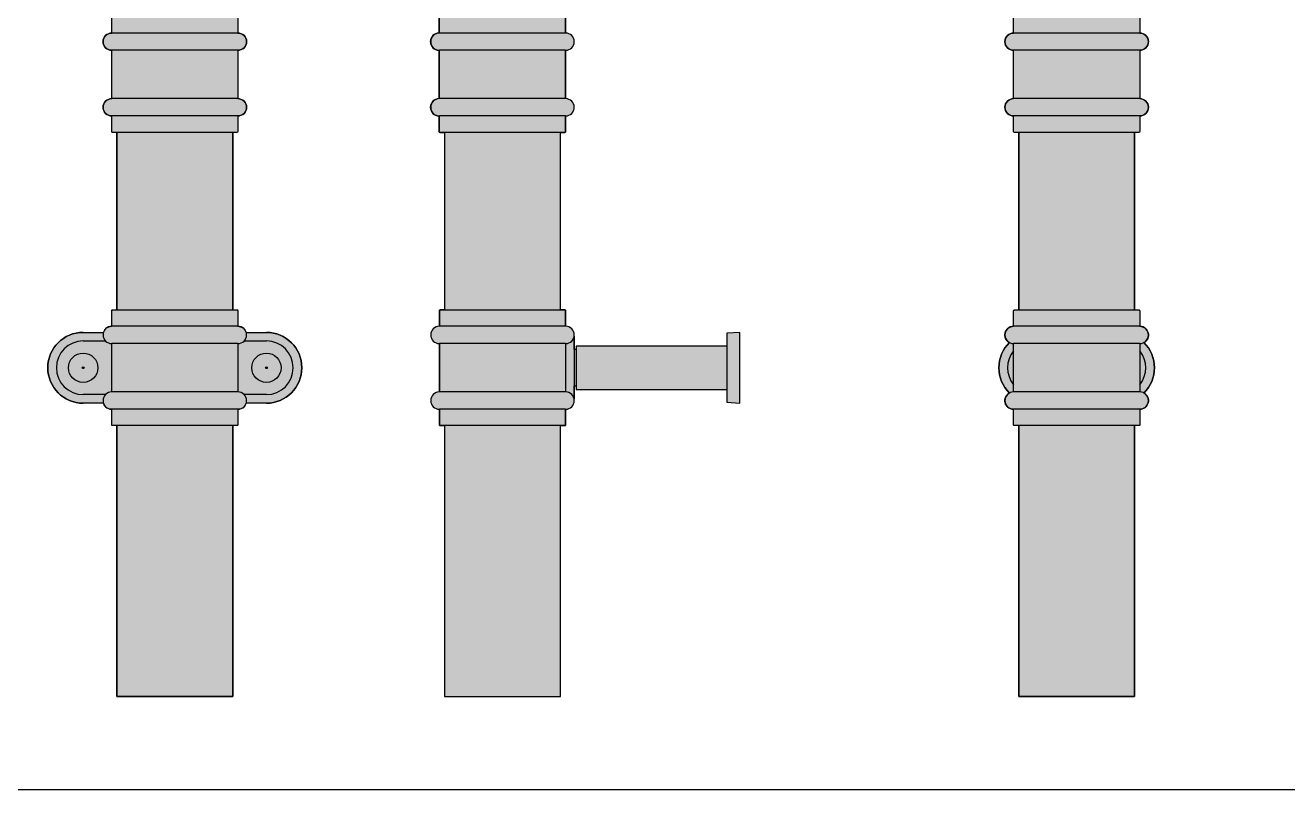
# Model space of a CAD drawing. Header units: millimetres. Extents: x 0 to 23312, y -3206 to 11448.
# Drawn here: x 19345 to 20075, y 9756 to 10199 of the extents above; entities that cross this region are included whole.
import ezdxf

# ---------------------------------------------------------------- set-up
doc = ezdxf.new("R2010")
doc.units = ezdxf.units.MM
doc.header["$LTSCALE"] = 10
doc.layers.add('40 - Detail Outline', color=142, linetype='Continuous')
doc.layers.add('41 - Detail', color=7, linetype='Continuous')

msp = doc.modelspace()

# ---------------------------------------------------------------- hatches: boundary and pattern name
at = {"layer": '40 - Detail Outline', "ltscale": 10}
h = msp.add_hatch(color=69, dxfattribs=at)
h.dxf.hatch_style = 1
edge = h.paths.add_edge_path()
edge.add_line((19465.01678790815, 11036.16553643887), (19465.01678790815, 10996.87900601173))
edge.add_line((19465.01678790815, 10996.87900601173), (19467.51678790815, 10996.87900601173))
edge.add_arc((19467.51678790815, 10996.37900601173), 0.500000000003638, 2.0838797354372218e-10, 89.99999999958311, ccw=False)
edge.add_line((19468.01678790815, 10996.37900601173), (19468.01678790815, 10987.37900601173))
edge.add_arc((19468.01678790815, 10982.37900601173), 5, -90, 90, ccw=False)
edge.add_line((19468.01678790815, 10977.37900601173), (19468.01678790815, 10949.37900601173))
edge.add_arc((19468.01678790815, 10944.37900601173), 5, -90, 90, ccw=False)
edge.add_line((19468.01678790815, 10939.37900601173), (19468.01678790815, 10930.37900601173))
edge.add_arc((19467.51678790815, 10930.37900601173), 0.5, -90, 2.0838797354372218e-10, ccw=False)
edge.add_line((19467.51678790815, 10929.87900601173), (19465.01678790815, 10929.87900601173))
edge.add_line((19465.01678790815, 10929.87900601173), (19465.01678790815, 10553.61125936059))
edge.add_line((19465.01678790815, 10553.61125936059), (19467.51678790815, 10553.61125936059))
edge.add_arc((19467.51678790814, 10553.11125936058), 0.500000000005457, 2.0838797354372218e-10, 89.99999999916622, ccw=False)
edge.add_line((19468.01678790815, 10553.11125936058), (19468.01678790815, 10544.11125936059))
edge.add_arc((19468.01678790815, 10539.11125936059), 4.999999999996362, 17.45760312368992, 90, ccw=False)
edge.add_line((19472.78648391523, 10540.61125936059), (19484.51678790815, 10540.61125936059))
edge.add_arc((19484.51678790815, 10520.11125936059), 20.5, -90, 90, ccw=False)
edge.add_line((19484.51678790815, 10499.61125936059), (19472.78648391523, 10499.61125936059))
edge.add_arc((19468.01678790815, 10501.11125936058), 4.999999999996811, 270, 342.54239687631014, ccw=False)
edge.add_line((19468.01678790815, 10496.11125936059), (19468.01678790815, 10487.11125936059))
edge.add_arc((19467.51678790816, 10487.11125936058), 0.499999999992724, -90.00000000083378, 1.042224084812915e-09, ccw=False)
edge.add_line((19467.51678790815, 10486.61125936059), (19465.01678790815, 10486.61125936059))
edge.add_line((19465.01678790815, 10486.61125936059), (19465.01678790815, 10361.0355077953))
edge.add_line((19465.01678790815, 10361.0355077953), (19468.26678790815, 10361.0355077953))
edge.add_line((19468.26678790815, 10361.0355077953), (19468.26678790815, 10332.41050779531))
edge.add_line((19468.26678790815, 10332.41050779531), (19465.76678790815, 10332.41050779531))
edge.add_line((19465.76678790815, 10332.41050779531), (19465.76678790815, 10284.76461506308))
edge.add_arc((19436.58504612501, 10272.42932167526), 31.6817536834891, 0.04966055883801346, 22.91406563851848, ccw=False)
edge.add_line((19468.26678790822, 10272.45678152325), (19468.26678790822, 10261.45678152325))
edge.add_arc((19436.58504612518, 10261.4842413712), 31.6817536833175, 337.0859343614217, 359.9503394412275, ccw=False)
edge.add_line((19465.76678790815, 10249.14894798342), (19465.76678790815, 10203.61125936059))
edge.add_line((19465.76678790815, 10203.61125936059), (19467.51678790815, 10203.61125936059))
edge.add_arc((19467.51678790814, 10203.11125936058), 0.500000000009095, 6.252776074688882e-10, 89.99999999916622, ccw=False)
edge.add_line((19468.01678790815, 10203.11125936058), (19468.01678790815, 10194.11125936059))
edge.add_arc((19468.01678790815, 10189.11125936059), 5, -90, 90, ccw=False)
edge.add_line((19468.01678790815, 10184.11125936059), (19468.01678790815, 10156.11125936059))
edge.add_arc((19468.01678790815, 10151.11125936059), 5, -90, 90, ccw=False)
edge.add_line((19468.01678790815, 10146.11125936059), (19468.01678790815, 10137.11125936059))
edge.add_arc((19467.51678790815, 10137.11125936059), 0.500000000003638, -89.99999999958311, 0, ccw=False)
edge.add_line((19467.51678790815, 10136.61125936059), (19465.01678790815, 10136.61125936059))
edge.add_line((19465.01678790815, 10136.61125936059), (19465.01678790815, 10033.83508605313))
edge.add_line((19465.01678790815, 10033.83508605313), (19467.51678790815, 10033.83508605313))
edge.add_line((19467.51678790815, 10033.83508605313), (19468.01678790815, 10033.33508605313))
edge.add_line((19468.01678790815, 10033.33508605313), (19468.01678790815, 10024.33508605313))
edge.add_arc((19468.01678790815, 10019.33508605314), 4.999999999990905, 17.457603123642684, 90.00000000004172, ccw=False)
edge.add_line((19472.78648391523, 10020.83508605313), (19484.51678790815, 10020.83508605313))
edge.add_arc((19484.51678790815, 10000.33508605313), 20.5, -90, 90, ccw=False)
edge.add_line((19484.51678790815, 9979.835086053128), (19472.78648391523, 9979.835086053128))
edge.add_arc((19468.30371771852, 9980.944066632886), 4.617903279701814, 266.4376768633273, 346.10472001299763, ccw=False)
edge.add_line((19468.01678790815, 9976.335086053128), (19468.01678790815, 9967.33508605313))
edge.add_arc((19467.51678790816, 9967.33508605312), 0.499999999992724, -90.00000000083378, 1.042224084812915e-09, ccw=False)
edge.add_line((19467.51678790815, 9966.835086053128), (19465.01678790815, 9966.835086053126))
edge.add_line((19465.01678790815, 9966.835086053126), (19465.01678790815, 9810.073526054446))
edge.add_line((19465.01678790815, 9810.073526054446), (19398.01678790815, 9810.073526054446))
edge.add_line((19398.01678790815, 9810.073526054446), (19398.01678790815, 9966.835086053126))
edge.add_line((19398.01678790815, 9966.835086053126), (19395.51678790815, 9966.835086053128))
edge.add_arc((19395.51678790814, 9967.33508605312), 0.499999999992724, 179.9999999989578, 270.0000000008338, ccw=False)
edge.add_line((19395.01678790815, 9967.33508605313), (19395.01678790815, 9976.335086053128))
edge.add_arc((19394.72985809778, 9980.944066632886), 4.617903279700347, 193.8952799870024, 273.5623231366727, ccw=False)
edge.add_line((19390.24709190107, 9979.835086053128), (19378.51678790815, 9979.835086053128))
edge.add_arc((19378.51678790815, 10000.33508605313), 20.5, 90, 270, ccw=False)
edge.add_line((19378.51678790815, 10020.83508605313), (19390.24709190107, 10020.83508605313))
edge.add_arc((19395.01678790815, 10019.33508605314), 4.999999999991704, 89.99999999995828, 162.5423968763573, ccw=False)
edge.add_line((19395.01678790815, 10024.33508605313), (19395.01678790815, 10033.33508605313))
edge.add_line((19395.01678790815, 10033.33508605313), (19395.51678790815, 10033.83508605313))
edge.add_line((19395.51678790815, 10033.83508605313), (19398.01678790815, 10033.83508605313))
edge.add_line((19398.01678790815, 10033.83508605313), (19398.01678790815, 10136.61125936059))
edge.add_line((19398.01678790815, 10136.61125936059), (19395.51678790815, 10136.61125936059))
edge.add_arc((19395.51678790815, 10137.11125936059), 0.500000000001819, 180, 269.9999999995831, ccw=False)
edge.add_line((19395.01678790815, 10137.11125936059), (19395.01678790815, 10146.11125936059))
edge.add_arc((19395.01678790815, 10151.11125936059), 5, 90, 270, ccw=False)
edge.add_line((19395.01678790815, 10156.11125936059), (19395.01678790815, 10184.11125936059))
edge.add_arc((19395.01678790815, 10189.11125936059), 5, 90, 270, ccw=False)
edge.add_line((19395.01678790815, 10194.11125936059), (19395.01678790815, 10203.11125936058))
edge.add_arc((19395.51678790816, 10203.11125936058), 0.500000000007276, 90.00000000083378, 179.9999999993747, ccw=False)
edge.add_line((19395.51678790815, 10203.61125936059), (19397.26678790815, 10203.61125936059))
edge.add_line((19397.26678790815, 10203.61125936059), (19397.26678790815, 10249.14894798377))
edge.add_arc((19426.47326411842, 10261.49095001654), 31.70714851257059, 181.2922587043022, 202.9078294205826, ccw=False)
edge.add_line((19394.77417982736, 10260.77588225315), (19394.76678790822, 10272.45678152325))
edge.add_arc((19426.44852969139, 10272.42932167527), 31.68175368344848, 157.0859343621466, 179.9503394411817, ccw=False)
edge.add_line((19397.26678790815, 10284.76461506274), (19397.26678790815, 10332.41050779531))
edge.add_line((19397.26678790815, 10332.41050779531), (19394.76678790815, 10332.41050779531))
edge.add_line((19394.76678790815, 10332.41050779531), (19394.76678790815, 10361.0355077953))
edge.add_line((19394.76678790815, 10361.0355077953), (19398.01678790815, 10361.0355077953))
edge.add_line((19398.01678790815, 10361.0355077953), (19398.01678790815, 10486.61125936059))
edge.add_line((19398.01678790815, 10486.61125936059), (19395.51678790815, 10486.61125936059))
edge.add_arc((19395.51678790814, 10487.11125936058), 0.499999999992724, 179.9999999989578, 270.0000000008338, ccw=False)
edge.add_line((19395.01678790815, 10487.11125936059), (19395.01678790815, 10496.11125936059))
edge.add_arc((19395.01678790815, 10501.11125936058), 4.999999999996362, 197.4576031236899, 270, ccw=False)
edge.add_line((19390.24709190107, 10499.61125936059), (19378.51678790815, 10499.61125936059))
edge.add_arc((19378.51678790815, 10520.11125936059), 20.5, 90, 270, ccw=False)
edge.add_line((19378.51678790815, 10540.61125936059), (19390.24709190107, 10540.61125936059))
edge.add_arc((19395.01678790815, 10539.11125936059), 4.999999999996811, 90, 162.5423968763101, ccw=False)
edge.add_line((19395.01678790815, 10544.11125936059), (19395.01678790815, 10553.11125936058))
edge.add_arc((19395.51678790816, 10553.11125936058), 0.500000000007276, 90.00000000083378, 179.9999999997916, ccw=False)
edge.add_line((19395.51678790815, 10553.61125936059), (19398.01678790815, 10553.61125936059))
edge.add_line((19398.01678790815, 10553.61125936059), (19398.01678790815, 10929.87900601173))
edge.add_line((19398.01678790815, 10929.87900601173), (19395.51678790815, 10929.87900601173))
edge.add_arc((19395.51678790815, 10930.37900601173), 0.5, 179.9999999997916, 270, ccw=False)
edge.add_line((19395.01678790815, 10930.37900601173), (19395.01678790815, 10939.37900601173))
edge.add_arc((19395.01678790815, 10944.37900601173), 5, 90, 270, ccw=False)
edge.add_line((19395.01678790815, 10949.37900601173), (19395.01678790815, 10977.37900601173))
edge.add_arc((19395.01678790815, 10982.37900601173), 5, 90, 270, ccw=False)
edge.add_line((19395.01678790815, 10987.37900601173), (19395.01678790815, 10996.37900601173))
edge.add_arc((19395.51678790815, 10996.37900601173), 0.500000000003638, 90.00000000041689, 179.9999999997916, ccw=False)
edge.add_line((19395.51678790815, 10996.87900601173), (19398.01678790815, 10996.87900601173))
edge.add_line((19398.01678790815, 10996.87900601173), (19398.01678790815, 11036.16553643887))
edge.add_arc((19431.51678790815, 11004.37321936242), 46.18442838327259, 43.501803461242105, 136.4981965387579, ccw=False)
h = msp.add_hatch(color=69, dxfattribs=at)
h.dxf.hatch_style = 1
edge = h.paths.add_edge_path()
edge.add_line((19587.59516963518, 10136.61125936059), (19587.59516963518, 10033.83508605313))
edge.add_line((19587.59516963518, 10033.83508605313), (19585.09516963518, 10033.83508605313))
edge.add_arc((19585.09516963519, 10033.33508605312), 0.500000000007276, 90.00000000083378, 179.9999999995831)
edge.add_line((19584.59516963518, 10033.33508605313), (19584.59516963518, 10024.33508605313))
edge.add_arc((19584.59516963518, 10019.33508605313), 5, 90, 270)
edge.add_line((19584.59516963518, 10014.33508605313), (19584.59516963518, 9986.33508605313))
edge.add_arc((19584.59516963518, 9981.33508605313), 5, 90, 270)
edge.add_line((19584.59516963518, 9976.33508605313), (19584.59516963518, 9967.335086053132))
edge.add_arc((19585.09516963519, 9967.335086053134), 0.500000000003638, 180.0000000002084, 269.9999999995831)
edge.add_line((19585.09516963518, 9966.83508605313), (19587.59516963518, 9966.83508605313))
edge.add_line((19587.59516963518, 9966.83508605313), (19587.59516963518, 9810.073526054448))
edge.add_line((19587.59516963518, 9810.073526054448), (19654.59516963518, 9810.073526054448))
edge.add_line((19654.59516963518, 9810.073526054448), (19654.59516963518, 9966.83508605313))
edge.add_line((19654.59516963518, 9966.83508605313), (19657.09516963518, 9966.83508605313))
edge.add_arc((19657.09516963518, 9967.335086053134), 0.500000000003638, 270.0000000004169, 359.9999999997916)
edge.add_line((19657.59516963518, 9967.335086053132), (19657.59516963518, 9976.33508605313))
edge.add_arc((19657.59516963518, 9981.33508605313), 5, 270, 360)
edge.add_line((19662.59516963518, 9981.33508605313), (19662.59516963518, 9989.83508605313))
edge.add_line((19662.59516963518, 9989.83508605313), (19663.65463955888, 9989.86819246866))
edge.add_line((19663.65463955888, 9989.86819246866), (19663.71817025881, 9987.83508605313))
edge.add_line((19663.71817025881, 9987.83508605313), (19750.84516963518, 9987.83508605313))
edge.add_line((19750.84516963518, 9987.83508605313), (19750.84516963518, 9980.335116552704))
edge.add_line((19750.84516963518, 9980.335116552704), (19758.34516963518, 9979.835116552704))
edge.add_line((19758.34516963518, 9979.835116552704), (19758.34516963518, 10020.8351165527))
edge.add_line((19758.34516963518, 10020.8351165527), (19750.84516963518, 10020.3351165527))
edge.add_line((19750.84516963518, 10020.3351165527), (19750.84516963518, 10012.83508605313))
edge.add_line((19750.84516963518, 10012.83508605313), (19663.71817025881, 10012.83508605313))
edge.add_line((19663.71817025881, 10012.83508605313), (19663.71817025881, 10010.81754023873))
edge.add_line((19663.71817025881, 10010.81754023873), (19662.59516963518, 10010.81754023873))
edge.add_line((19662.59516963518, 10010.81754023873), (19662.59516963518, 10019.33508605313))
edge.add_arc((19657.59516963518, 10019.33508605313), 5, 0, 90)
edge.add_line((19657.59516963518, 10024.33508605313), (19657.59516963518, 10033.33508605313))
edge.add_arc((19657.09516963518, 10033.33508605312), 0.500000000007276, 4.168816632027196e-10, 89.99999999916623)
edge.add_line((19657.09516963518, 10033.83508605313), (19654.59516963518, 10033.83508605313))
edge.add_line((19654.59516963518, 10033.83508605313), (19654.59516963518, 10136.61125936059))
edge.add_line((19654.59516963518, 10136.61125936059), (19657.09516963518, 10136.61125936059))
edge.add_arc((19657.09516963518, 10137.11125936059), 0.500000000003638, 270.0000000004169, 359.9999999997916)
edge.add_line((19657.59516963518, 10137.11125936059), (19657.59516963518, 10146.11125936059))
edge.add_arc((19657.59516963518, 10151.11125936059), 5, 270, 450)
edge.add_line((19657.59516963518, 10156.11125936059), (19657.59516963518, 10184.11125936059))
edge.add_arc((19657.59516963518, 10189.11125936059), 5, 270, 450)
edge.add_line((19657.59516963518, 10194.11125936059), (19657.59516963518, 10203.11125936059))
edge.add_arc((19657.09516963518, 10203.11125936058), 0.500000000007276, 4.168816632027196e-10, 89.99999999916623)
edge.add_line((19657.09516963518, 10203.61125936059), (19655.09516963518, 10203.61125936059))
edge.add_arc((19683.09516963515, 10203.6112593606), 27.9999999999709, 112.49999999995529, 180.0000000000261, ccw=False)
edge.add_line((19672.38003352896, 10229.4798862709), (19675.48312057054, 10228.19454553304))
edge.add_line((19675.48312057054, 10228.19454553304), (19701.92917218869, 10239.14885878451))
edge.add_line((19701.92917218869, 10239.14885878451), (19701.02029903682, 10241.34307267422))
edge.add_arc((19664.28268952977, 10330.03550779531), 96.00000000000696, 292.5000000000041, 359.9999999999978)
edge.add_line((19760.28268952977, 10330.0355077953), (19762.65768952977, 10332.4105077953))
edge.add_line((19762.65768952977, 10332.4105077953), (19762.65768952977, 10361.0355077953))
edge.add_line((19762.65768952977, 10361.0355077953), (19759.78268952977, 10361.0355077953))
edge.add_line((19759.78268952977, 10361.0355077953), (19759.78268952977, 10486.61125936059))
edge.add_line((19759.78268952977, 10486.61125936059), (19762.28268952977, 10486.61125936059))
edge.add_arc((19762.28268952977, 10487.11125936059), 0.500000000001819, 270.0000000004169, 360)
edge.add_line((19762.78268952977, 10487.11125936059), (19762.78268952977, 10496.11125936059))
edge.add_arc((19762.78268952977, 10501.11125936059), 5, 270, 360)
edge.add_line((19767.78268952977, 10501.11125936059), (19767.78268952977, 10509.61125936059))
edge.add_line((19767.78268952977, 10509.61125936059), (19768.84215945346, 10509.64436577612))
edge.add_line((19768.84215945346, 10509.64436577612), (19768.9056901534, 10507.61125936059))
edge.add_line((19768.9056901534, 10507.61125936059), (19856.03268952977, 10507.61125936059))
edge.add_line((19856.03268952977, 10507.61125936059), (19856.03268952977, 10500.11128986016))
edge.add_line((19856.03268952977, 10500.11128986016), (19863.53268952977, 10499.61128986016))
edge.add_line((19863.53268952977, 10499.61128986016), (19863.53268952977, 10540.61128986016))
edge.add_line((19863.53268952977, 10540.61128986016), (19856.03268952977, 10540.11128986016))
edge.add_line((19856.03268952977, 10540.11128986016), (19856.03268952977, 10532.61125936059))
edge.add_line((19856.03268952977, 10532.61125936059), (19768.9056901534, 10532.61125936059))
edge.add_line((19768.9056901534, 10532.61125936059), (19768.9056901534, 10530.59371354619))
edge.add_line((19768.9056901534, 10530.59371354619), (19767.78268952977, 10530.59371354619))
edge.add_line((19767.78268952977, 10530.59371354619), (19767.78268952977, 10539.11125936059))
edge.add_arc((19762.78268952977, 10539.11125936059), 5, 0, 90)
edge.add_line((19762.78268952977, 10544.11125936059), (19762.78268952977, 10553.11125936058))
edge.add_arc((19762.28268952976, 10553.11125936058), 0.500000000007276, 6.253224948040795e-10, 89.99999999916623)
edge.add_line((19762.28268952977, 10553.61125936059), (19759.78268952977, 10553.61125936059))
edge.add_line((19759.78268952977, 10553.61125936059), (19759.78268952977, 10929.87900601173))
edge.add_line((19759.78268952977, 10929.87900601173), (19762.28268952977, 10929.87900601173))
edge.add_arc((19762.28268952977, 10930.37900601173), 0.5, 270, 360.0000000002084)
edge.add_line((19762.78268952977, 10930.37900601173), (19762.78268952977, 10939.37900601173))
edge.add_arc((19762.78268952977, 10944.37900601173), 5, 270, 450)
edge.add_line((19762.78268952977, 10949.37900601173), (19762.78268952977, 10977.37900601173))
edge.add_arc((19762.78268952977, 10982.37900601173), 5, 270, 450)
edge.add_line((19762.78268952977, 10987.37900601173), (19762.78268952977, 10996.37900601173))
edge.add_arc((19762.28268952977, 10996.37900601173), 0.500000000003638, 2.084408316028764e-10, 89.99999999958312)
edge.add_line((19762.28268952977, 10996.87900601173), (19759.78268952977, 10996.87900601173))
edge.add_line((19759.78268952977, 10996.87900601173), (19759.78268952977, 11036.16553643887))
edge.add_arc((19726.28268952977, 11004.37321936242), 46.18442838327259, 43.50180346124207, 136.4981965387579)
edge.add_line((19692.78268952977, 11036.16553643887), (19692.78268952977, 10996.87900601173))
edge.add_line((19692.78268952977, 10996.87900601173), (19690.28268952977, 10996.87900601173))
edge.add_arc((19690.28268952977, 10996.37900601173), 0.500000000003638, 90.00000000041689, 179.9999999997916)
edge.add_line((19689.78268952977, 10996.37900601173), (19689.78268952977, 10987.37900601173))
edge.add_arc((19689.78268952977, 10982.37900601173), 5, 90, 270)
edge.add_line((19689.78268952977, 10977.37900601173), (19689.78268952977, 10949.37900601173))
edge.add_arc((19689.78268952977, 10944.37900601173), 5, 90, 270)
edge.add_line((19689.78268952977, 10939.37900601173), (19689.78268952977, 10930.37900601173))
edge.add_arc((19690.28268952977, 10930.37900601173), 0.5, 179.9999999997916, 270)
edge.add_line((19690.28268952977, 10929.87900601173), (19692.78268952977, 10929.87900601173))
edge.add_line((19692.78268952977, 10929.87900601173), (19692.78268952977, 10553.61125936059))
edge.add_line((19692.78268952977, 10553.61125936059), (19690.28268952977, 10553.61125936059))
edge.add_arc((19690.28268952978, 10553.11125936058), 0.500000000009095, 90.00000000083378, 179.9999999993747)
edge.add_line((19689.78268952977, 10553.11125936058), (19689.78268952977, 10544.11125936059))
edge.add_arc((19689.78268952977, 10539.11125936059), 5, 90, 270)
edge.add_line((19689.78268952977, 10534.11125936059), (19689.78268952977, 10506.11125936059))
edge.add_arc((19689.78268952977, 10501.11125936059), 5, 90, 270)
edge.add_line((19689.78268952977, 10496.11125936059), (19689.78268952977, 10487.11125936059))
edge.add_arc((19690.28268952977, 10487.11125936059), 0.500000000003638, 180, 269.9999999995831)
edge.add_line((19690.28268952977, 10486.61125936059), (19692.78268952977, 10486.61125936059))
edge.add_line((19692.78268952977, 10486.61125936059), (19692.78268952977, 10361.0355077953))
edge.add_line((19692.78268952977, 10361.0355077953), (19689.90768952977, 10361.0355077953))
edge.add_line((19689.90768952977, 10361.0355077953), (19689.90768952977, 10332.4105077953))
edge.add_line((19689.90768952977, 10332.4105077953), (19692.28268952977, 10330.0355077953))
edge.add_arc((19664.28268952977, 10330.0355077953), 28, -67.49999999999409, 3.694822225952521e-12, ccw=False)
edge.add_line((19674.997825636, 10304.16688088499), (19674.08895248413, 10306.3610947747))
edge.add_line((19674.08895248413, 10306.3610947747), (19647.64290086599, 10295.40678152325))
edge.add_line((19647.64290086599, 10295.40678152325), (19646.35756012814, 10292.30369448167))
edge.add_arc((19683.09516963518, 10203.61125936059), 96, 112.4999999999941, 179.9999999999924)
edge.add_line((19587.09516963518, 10203.6112593606), (19584.84516963518, 10203.61125936059))
edge.add_arc((19584.84516963519, 10203.11125936058), 0.500000000007276, 90.00000000083378, 179.9999999995831)
edge.add_line((19584.34516963518, 10203.11125936059), (19584.34516963518, 10194.11125936059))
edge.add_arc((19584.34516963518, 10189.11125936059), 5, 90, 270)
edge.add_line((19584.34516963518, 10184.11125936059), (19584.34516963518, 10156.11125936059))
edge.add_arc((19584.34516963518, 10151.11125936059), 5, 90, 270)
edge.add_line((19584.34516963518, 10146.11125936059), (19584.34516963518, 10137.11125936059))
edge.add_arc((19584.84516963519, 10137.11125936059), 0.500000000003638, 180.0000000002084, 269.9999999995831)
edge.add_line((19584.84516963518, 10136.61125936059), (19587.34516963518, 10136.61125936059))
edge.add_line((19587.34516963518, 10136.61125936059), (19587.59516963518, 10136.61125936059))
h = msp.add_hatch(color=69, dxfattribs=at)
h.dxf.hatch_style = 1
edge = h.paths.add_edge_path()
edge.add_line((19986.74202741469, 11036.16553643887), (19986.74202741469, 10996.87900601173))
edge.add_line((19986.74202741469, 10996.87900601173), (19989.24202741469, 10996.87900601173))
edge.add_arc((19989.24202741469, 10996.37900601173), 0.500000000003638, 2.0838797354372218e-10, 89.99999999958311, ccw=False)
edge.add_line((19989.74202741469, 10996.37900601173), (19989.74202741469, 10987.37900601173))
edge.add_arc((19989.74202741469, 10982.37900601173), 5, -90, 90, ccw=False)
edge.add_line((19989.74202741469, 10977.37900601173), (19989.74202741469, 10949.37900601173))
edge.add_arc((19989.74202741469, 10944.37900601173), 5, -90, 90, ccw=False)
edge.add_line((19989.74202741469, 10939.37900601173), (19989.74202741469, 10930.37900601173))
edge.add_arc((19989.24202741469, 10930.37900601173), 0.5, -90, 2.0838797354372218e-10, ccw=False)
edge.add_line((19989.24202741469, 10929.87900601173), (19986.74202741469, 10929.87900601173))
edge.add_line((19986.74202741469, 10929.87900601173), (19986.74202741469, 10553.61125936059))
edge.add_line((19986.74202741469, 10553.61125936059), (19989.24202741469, 10553.61125936059))
edge.add_arc((19989.24202741469, 10553.11125936058), 0.500000000005457, 2.0838797354372218e-10, 89.99999999916622, ccw=False)
edge.add_line((19989.74202741469, 10553.11125936058), (19989.74202741469, 10544.11125936059))
edge.add_arc((19989.74202741469, 10539.11125936059), 5, -61.50987506788073, 89.99999999995828, ccw=False)
edge.add_arc((19977.74202741469, 10520.11125936059), 20.4999999999993, -45.43571378076831, 45.4357137807682, ccw=False)
edge.add_arc((19989.74202741469, 10501.11125936059), 5.000000000001068, -89.99999999995828, 61.50987506788073, ccw=False)
edge.add_line((19989.74202741469, 10496.11125936059), (19989.74202741469, 10487.11125936059))
edge.add_arc((19989.2420274147, 10487.11125936058), 0.499999999992724, -90.00000000083378, 1.042224084812915e-09, ccw=False)
edge.add_line((19989.24202741469, 10486.61125936059), (19986.74202741469, 10486.61125936059))
edge.add_line((19986.74202741469, 10486.61125936059), (19986.74202741469, 10361.0355077953))
edge.add_line((19986.74202741469, 10361.0355077953), (19989.99202741469, 10361.0355077953))
edge.add_line((19989.99202741469, 10361.0355077953), (19989.99202741469, 10332.41050779531))
edge.add_line((19989.99202741469, 10332.41050779531), (19987.49202741469, 10332.41050779531))
edge.add_line((19987.49202741469, 10332.41050779531), (19987.49202741469, 10284.76461506308))
edge.add_arc((19958.31028563156, 10272.42932167526), 31.6817536834891, 0.04966055883801346, 22.91406563851848, ccw=False)
edge.add_line((19989.99202741477, 10272.45678152325), (19989.99202741477, 10261.45678152325))
edge.add_arc((19958.31028563173, 10261.4842413712), 31.6817536833175, 337.0859343614217, 359.9503394412275, ccw=False)
edge.add_line((19987.49202741469, 10249.14894798342), (19987.49202741469, 10203.61125936059))
edge.add_line((19987.49202741469, 10203.61125936059), (19989.24202741469, 10203.61125936059))
edge.add_arc((19989.24202741469, 10203.11125936058), 0.500000000009095, 6.252776074688882e-10, 89.99999999916622, ccw=False)
edge.add_line((19989.74202741469, 10203.11125936058), (19989.74202741469, 10194.11125936059))
edge.add_arc((19989.74202741469, 10189.11125936059), 5, -90, 90, ccw=False)
edge.add_line((19989.74202741469, 10184.11125936059), (19989.74202741469, 10156.11125936059))
edge.add_arc((19989.74202741469, 10151.11125936059), 5, -90, 90, ccw=False)
edge.add_line((19989.74202741469, 10146.11125936059), (19989.74202741469, 10137.11125936059))
edge.add_arc((19989.24202741469, 10137.11125936059), 0.500000000003638, -89.99999999958311, 0, ccw=False)
edge.add_line((19989.24202741469, 10136.61125936059), (19986.74202741469, 10136.61125936059))
edge.add_line((19986.74202741469, 10136.61125936059), (19986.74202741469, 10033.83508605313))
edge.add_line((19986.74202741469, 10033.83508605313), (19989.24202741469, 10033.83508605313))
edge.add_line((19989.24202741469, 10033.83508605313), (19989.74202741469, 10033.33508605313))
edge.add_line((19989.74202741469, 10033.33508605313), (19989.74202741469, 10024.33508605313))
edge.add_arc((19989.74202741469, 10019.33508605313), 5, -61.50987506788073, 89.99999999995828, ccw=False)
edge.add_arc((19977.7420274147, 10000.33508605313), 20.49999999999675, -45.43571378077547, 45.43571378077547, ccw=False)
edge.add_arc((19989.74202741469, 9981.335086053128), 4.999999999999333, -90, 61.50987506791728, ccw=False)
edge.add_line((19989.74202741469, 9976.335086053128), (19989.74202741469, 9967.33508605313))
edge.add_arc((19989.2420274147, 9967.33508605312), 0.499999999992724, -90.00000000083378, 1.042224084812915e-09, ccw=False)
edge.add_line((19989.24202741469, 9966.835086053128), (19986.74202741469, 9966.835086053126))
edge.add_line((19986.74202741469, 9966.835086053126), (19986.74202741469, 9810.073526054446))
edge.add_line((19986.74202741469, 9810.073526054446), (19919.74202741469, 9810.073526054446))
edge.add_line((19919.74202741469, 9810.073526054446), (19919.74202741469, 9966.835086053126))
edge.add_line((19919.74202741469, 9966.835086053126), (19917.24202741469, 9966.835086053128))
edge.add_arc((19917.24202741469, 9967.33508605312), 0.499999999992724, 179.9999999989578, 270.0000000008338, ccw=False)
edge.add_line((19916.74202741469, 9967.33508605313), (19916.74202741469, 9976.335086053128))
edge.add_arc((19916.7420274147, 9981.335086053128), 5, 118.4901249321193, 269.99999999995833, ccw=False)
edge.add_arc((19928.74202741469, 10000.33508605313), 20.49999999999675, 134.5642862192245, 225.4357137807755, ccw=False)
edge.add_arc((19916.7420274147, 10019.33508605313), 5.000000000001068, 90.00000000004172, 241.5098750678807, ccw=False)
edge.add_line((19916.74202741469, 10024.33508605313), (19916.74202741469, 10033.33508605313))
edge.add_line((19916.74202741469, 10033.33508605313), (19917.24202741469, 10033.83508605313))
edge.add_line((19917.24202741469, 10033.83508605313), (19919.74202741469, 10033.83508605313))
edge.add_line((19919.74202741469, 10033.83508605313), (19919.74202741469, 10136.61125936059))
edge.add_line((19919.74202741469, 10136.61125936059), (19917.24202741469, 10136.61125936059))
edge.add_arc((19917.2420274147, 10137.11125936059), 0.500000000001819, 180, 269.9999999995831, ccw=False)
edge.add_line((19916.74202741469, 10137.11125936059), (19916.74202741469, 10146.11125936059))
edge.add_arc((19916.74202741469, 10151.11125936059), 5, 90, 270, ccw=False)
edge.add_line((19916.74202741469, 10156.11125936059), (19916.74202741469, 10184.11125936059))
edge.add_arc((19916.74202741469, 10189.11125936059), 5, 90, 270, ccw=False)
edge.add_line((19916.74202741469, 10194.11125936059), (19916.74202741469, 10203.11125936058))
edge.add_arc((19917.2420274147, 10203.11125936058), 0.500000000007276, 90.00000000083378, 179.9999999993747, ccw=False)
edge.add_line((19917.24202741469, 10203.61125936059), (19918.99202741469, 10203.61125936059))
edge.add_line((19918.99202741469, 10203.61125936059), (19918.99202741469, 10249.14894798377))
edge.add_arc((19948.19850362496, 10261.49095001654), 31.70714851257059, 181.2922587043022, 202.9078294205826, ccw=False)
edge.add_line((19916.4994193339, 10260.77588225315), (19916.49202741477, 10272.45678152325))
edge.add_arc((19948.17376919794, 10272.42932167527), 31.68175368344848, 157.0859343621466, 179.9503394411817, ccw=False)
edge.add_line((19918.99202741469, 10284.76461506274), (19918.99202741469, 10332.41050779531))
edge.add_line((19918.99202741469, 10332.41050779531), (19916.49202741469, 10332.41050779531))
edge.add_line((19916.49202741469, 10332.41050779531), (19916.49202741469, 10361.0355077953))
edge.add_line((19916.49202741469, 10361.0355077953), (19919.74202741469, 10361.0355077953))
edge.add_line((19919.74202741469, 10361.0355077953), (19919.74202741469, 10486.61125936059))
edge.add_line((19919.74202741469, 10486.61125936059), (19917.24202741469, 10486.61125936059))
edge.add_arc((19917.24202741469, 10487.11125936058), 0.499999999992724, 179.9999999989578, 270.0000000008338, ccw=False)
edge.add_line((19916.74202741469, 10487.11125936059), (19916.74202741469, 10496.11125936059))
edge.add_arc((19916.74202741469, 10501.11125936058), 4.999999999998181, 110.32815443806479, 270, ccw=False)
edge.add_arc((19929.68270127066, 10520.11125936059), 20.49999999999495, 135.7238365763714, 224.276163423643, ccw=False)
edge.add_arc((19916.74202741469, 10539.11125936059), 4.999999999998785, 89.99999999995828, 249.671845561928, ccw=False)
edge.add_line((19916.74202741469, 10544.11125936059), (19916.74202741469, 10553.11125936058))
edge.add_arc((19917.2420274147, 10553.11125936058), 0.500000000007276, 90.00000000083378, 179.9999999997916, ccw=False)
edge.add_line((19917.24202741469, 10553.61125936059), (19919.74202741469, 10553.61125936059))
edge.add_line((19919.74202741469, 10553.61125936059), (19919.74202741469, 10929.87900601173))
edge.add_line((19919.74202741469, 10929.87900601173), (19917.24202741469, 10929.87900601173))
edge.add_arc((19917.24202741469, 10930.37900601173), 0.5, 179.9999999997916, 270, ccw=False)
edge.add_line((19916.74202741469, 10930.37900601173), (19916.74202741469, 10939.37900601173))
edge.add_arc((19916.74202741469, 10944.37900601173), 5, 90, 270, ccw=False)
edge.add_line((19916.74202741469, 10949.37900601173), (19916.74202741469, 10977.37900601173))
edge.add_arc((19916.74202741469, 10982.37900601173), 5, 90, 270, ccw=False)
edge.add_line((19916.74202741469, 10987.37900601173), (19916.74202741469, 10996.37900601173))
edge.add_arc((19917.2420274147, 10996.37900601173), 0.500000000003638, 90.00000000041689, 179.9999999997916, ccw=False)
edge.add_line((19917.24202741469, 10996.87900601173), (19919.74202741469, 10996.87900601173))
edge.add_line((19919.74202741469, 10996.87900601173), (19919.74202741469, 11036.16553643887))
edge.add_arc((19953.24202741469, 11004.37321936242), 46.18442838327259, 43.501803461242105, 136.4981965387579, ccw=False)

# ---------------------------------------------------------------- linework, layer by layer
at = {"color": 9}
for p, q in [((19468.01678790815, 10194.11125936059), (19395.01678790815, 10194.11125936059)), ((19657.59516963518, 10194.11125936059), (19584.59516963518, 10194.11125936059)), ((19989.74202741469, 10194.11125936059), (19916.74202741469, 10194.11125936059)), ((19468.01678790815, 10184.11125936059), (19395.01678790815, 10184.11125936059)), ((19657.59516963518, 10184.11125936059), (19584.59516963518, 10184.11125936059)), ((19989.74202741469, 10184.11125936059), (19916.74202741469, 10184.11125936059)), ((19468.01678790815, 10156.11125936059), (19395.01678790815, 10156.11125936059)), ((19657.59516963518, 10156.11125936059), (19584.59516963518, 10156.11125936059)), ((19989.74202741469, 10156.11125936059), (19916.74202741469, 10156.11125936059)), ((19468.01678790815, 10146.11125936059), (19395.01678790815, 10146.11125936059)), ((19657.59516963518, 10146.11125936059), (19584.59516963518, 10146.11125936059)), ((19989.74202741469, 10146.11125936059), (19916.74202741469, 10146.11125936059)), ((19468.01678790815, 10024.33508605313), (19395.01678790815, 10024.33508605313)), ((19657.59516963518, 10024.33508605313), (19584.59516963518, 10024.33508605313)), ((19989.74202741469, 10024.33508605313), (19916.74202741469, 10024.33508605313)), ((19468.01678790815, 10014.33508605313), (19395.01678790815, 10014.33508605313)), ((19657.59516963518, 10014.33508605313), (19584.59516963518, 10014.33508605313)), ((19662.59516963518, 10018.58508605313), (19662.59516963518, 9982.08508605313)), ((19989.74202741469, 10014.33508605313), (19916.74202741469, 10014.33508605313)), ((19468.01678790815, 9986.335086053128), (19395.01678790815, 9986.335086053128)), ((19657.59516963518, 9986.33508605313), (19584.59516963518, 9986.33508605313)), ((19989.74202741469, 9986.335086053128), (19916.74202741469, 9986.335086053128)), ((19468.01678790815, 9976.335086053128), (19395.01678790815, 9976.335086053128)), ((19657.59516963518, 9976.33508605313), (19584.59516963518, 9976.33508605313)), ((19989.74202741469, 9976.335086053128), (19916.74202741469, 9976.335086053128))]:
    msp.add_line(p, q, dxfattribs=at)
for points in [[(19468.01678790815, 10203.11125936058), (19468.01678790815, 10194.11125936059, -0.9999999999999999), (19468.01678790815, 10184.11125936059), (19468.01678790815, 10156.11125936059, -0.9999999999999999), (19468.01678790815, 10146.11125936059), (19468.01678790815, 10137.11125936059, -0.414213562370964), (19467.51678790815, 10136.61125936059), (19465.01678790815, 10136.61125936059), (19465.01678790815, 10033.83508605313), (19467.51678790815, 10033.83508605313), (19468.01678790815, 10033.33508605313), (19468.01678790815, 10024.33508605313, -0.3275382217191242), (19472.78648391523, 10020.83508605313), (19484.51678790815, 10020.83508605313, -0.9999999999999999), (19484.51678790815, 9979.835086053128), (19472.78648391523, 9979.835086053128, -0.3623258458080689), (19468.01678790815, 9976.335086053128), (19468.01678790815, 9967.33508605313, -0.4142135623816193), (19467.51678790815, 9966.835086053128), (19465.01678790815, 9966.835086053126), (19465.01678790815, 9810.073526054446), (19398.01678790815, 9810.073526054446), (19398.01678790815, 9966.835086053126), (19395.51678790815, 9966.835086053128, -0.4142135623816193), (19395.01678790815, 9967.33508605313), (19395.01678790815, 9976.335086053128, -0.3623258458080689), (19390.24709190107, 9979.835086053128), (19378.51678790815, 9979.835086053128, -0.9999999999999999), (19378.51678790815, 10020.83508605313), (19390.24709190107, 10020.83508605313, -0.3275382217191242), (19395.01678790815, 10024.33508605313), (19395.01678790815, 10033.33508605313), (19395.51678790815, 10033.83508605313), (19398.01678790815, 10033.83508605313), (19398.01678790815, 10136.61125936059), (19395.51678790815, 10136.61125936059, -0.414213562370964), (19395.01678790815, 10137.11125936059), (19395.01678790815, 10146.11125936059, -0.9999999999999999), (19395.01678790815, 10156.11125936059), (19395.01678790815, 10184.11125936059, -0.9999999999999999), (19395.01678790815, 10194.11125936059), (19395.01678790815, 10203.11125936058, -0.4142135623656362)], [(19395.01678790815, 10194.11125936059), (19395.01678790815, 10203.11125936059, -0.414213562373095), (19395.51678790815, 10203.61125936059), (19467.51678790815, 10203.61125936059, -0.414213562373095), (19468.01678790815, 10203.11125936059), (19468.01678790815, 10194.11125936059)], [(19584.34516963518, 10203.11125936059), (19584.34516963518, 10194.11125936059, 0.9999999999999999), (19584.34516963518, 10184.11125936059), (19584.34516963518, 10156.11125936059, 0.9999999999999999), (19584.34516963518, 10146.11125936059), (19584.34516963518, 10137.11125936059, 0.414213562370964), (19584.84516963518, 10136.61125936059), (19587.34516963518, 10136.61125936059), (19587.59516963518, 10136.61125936059), (19587.59516963518, 10033.83508605313), (19585.09516963518, 10033.83508605313, 0.4142135623656362), (19584.59516963518, 10033.33508605313), (19584.59516963518, 10024.33508605313, 0.9999999999999999), (19584.59516963518, 10014.33508605313), (19584.59516963518, 9986.33508605313, 0.9999999999999999), (19584.59516963518, 9976.33508605313), (19584.59516963518, 9967.335086053132, 0.414213562370964), (19585.09516963518, 9966.83508605313), (19587.59516963518, 9966.83508605313), (19587.59516963518, 9810.073526054448), (19654.59516963518, 9810.073526054448), (19654.59516963518, 9966.83508605313), (19657.09516963518, 9966.83508605313, 0.414213562370964), (19657.59516963518, 9967.335086053132), (19657.59516963518, 9976.33508605313, 0.4142135623730951), (19662.59516963518, 9981.33508605313), (19662.59516963518, 9989.83508605313), (19663.65463955888, 9989.86819246866), (19663.71817025881, 9987.83508605313), (19750.84516963518, 9987.83508605313), (19750.84516963518, 9980.335116552704), (19758.34516963518, 9979.835116552704), (19758.34516963518, 10020.8351165527), (19750.84516963518, 10020.3351165527), (19750.84516963518, 10012.83508605313), (19663.71817025881, 10012.83508605313), (19663.71817025881, 10010.81754023873), (19662.59516963518, 10010.81754023873), (19662.59516963518, 10019.33508605313, 0.4142135623730951), (19657.59516963518, 10024.33508605313), (19657.59516963518, 10033.33508605313, 0.4142135623656362), (19657.09516963518, 10033.83508605313), (19654.59516963518, 10033.83508605313), (19654.59516963518, 10136.61125936059), (19657.09516963518, 10136.61125936059, 0.414213562370964), (19657.59516963518, 10137.11125936059), (19657.59516963518, 10146.11125936059, 0.9999999999999999), (19657.59516963518, 10156.11125936059), (19657.59516963518, 10184.11125936059, 0.9999999999999999), (19657.59516963518, 10194.11125936059), (19657.59516963518, 10203.11125936059, 0.4142135623656362)], [(19584.59516963518, 10194.11125936059), (19584.59516963518, 10203.11125936059, -0.414213562373095), (19585.09516963518, 10203.61125936059), (19657.09516963518, 10203.61125936059, -0.414213562373095), (19657.59516963518, 10203.11125936059), (19657.59516963518, 10194.11125936059)], [(19989.74202741469, 10203.11125936058), (19989.74202741469, 10194.11125936059, -0.9999999999999999), (19989.74202741469, 10184.11125936059), (19989.74202741469, 10156.11125936059, -0.9999999999999999), (19989.74202741469, 10146.11125936059), (19989.74202741469, 10137.11125936059, -0.414213562370964), (19989.24202741469, 10136.61125936059), (19986.74202741469, 10136.61125936059), (19986.74202741469, 10033.83508605313), (19989.24202741469, 10033.83508605313), (19989.74202741469, 10033.33508605313), (19989.74202741469, 10024.33508605313, -0.7778473918432147), (19992.12706384915, 10014.94058935768, -0.4186753060154381), (19992.12706384915, 9985.729582748576, -0.7778473918434253), (19989.74202741469, 9976.335086053128), (19989.74202741469, 9967.33508605313, -0.4142135623816193), (19989.24202741469, 9966.835086053128), (19986.74202741469, 9966.835086053126), (19986.74202741469, 9810.073526054446), (19919.74202741469, 9810.073526054446), (19919.74202741469, 9966.835086053126), (19917.24202741469, 9966.835086053128, -0.4142135623816193), (19916.74202741469, 9967.33508605313), (19916.74202741469, 9976.335086053128, -0.7778473918432147), (19914.35699098024, 9985.729582748576, -0.4186753060154381), (19914.35699098024, 10014.94058935768, -0.7778473918432147), (19916.74202741469, 10024.33508605313), (19916.74202741469, 10033.33508605313), (19917.24202741469, 10033.83508605313), (19919.74202741469, 10033.83508605313), (19919.74202741469, 10136.61125936059), (19917.24202741469, 10136.61125936059, -0.414213562370964), (19916.74202741469, 10137.11125936059), (19916.74202741469, 10146.11125936059, -0.9999999999999999), (19916.74202741469, 10156.11125936059), (19916.74202741469, 10184.11125936059, -0.9999999999999999), (19916.74202741469, 10194.11125936059), (19916.74202741469, 10203.11125936058, -0.4142135623656362)], [(19916.74202741469, 10194.11125936059), (19916.74202741469, 10203.11125936059, -0.414213562373095), (19917.24202741469, 10203.61125936059), (19989.24202741469, 10203.61125936059, -0.414213562373095), (19989.74202741469, 10203.11125936059), (19989.74202741469, 10194.11125936059)], [(19468.01678790815, 10146.11125936059), (19468.01678790815, 10137.11125936059, -0.414213562373095), (19467.51678790815, 10136.61125936059), (19395.51678790815, 10136.61125936059, -0.414213562373095), (19395.01678790815, 10137.11125936059), (19395.01678790815, 10146.11125936059)], [(19657.59516963518, 10146.11125936059), (19657.59516963518, 10137.11125936059, -0.414213562373095), (19657.09516963518, 10136.61125936059), (19585.09516963518, 10136.61125936059, -0.414213562373095), (19584.59516963518, 10137.11125936059), (19584.59516963518, 10146.11125936059)], [(19989.74202741469, 10146.11125936059), (19989.74202741469, 10137.11125936059, -0.414213562373095), (19989.24202741469, 10136.61125936059), (19917.24202741469, 10136.61125936059, -0.414213562373095), (19916.74202741469, 10137.11125936059), (19916.74202741469, 10146.11125936059)], [(19395.01678790815, 10024.33508605313), (19395.01678790815, 10033.33508605313, -0.414213562373095), (19395.51678790815, 10033.83508605313), (19467.51678790815, 10033.83508605313, -0.414213562373095), (19468.01678790815, 10033.33508605313), (19468.01678790815, 10024.33508605313)], [(19584.59516963518, 10024.33508605313), (19584.59516963518, 10033.33508605313, -0.414213562373095), (19585.09516963518, 10033.83508605313), (19657.09516963518, 10033.83508605313, -0.414213562373095), (19657.59516963518, 10033.33508605313), (19657.59516963518, 10024.33508605313)], [(19916.74202741469, 10024.33508605313), (19916.74202741469, 10033.33508605313, -0.414213562373095), (19917.24202741469, 10033.83508605313), (19989.24202741469, 10033.83508605313, -0.414213562373095), (19989.74202741469, 10033.33508605313), (19989.74202741469, 10024.33508605313)], [(19468.01678790815, 9976.335086053128), (19468.01678790815, 9967.335086053128, -0.414213562373095), (19467.51678790815, 9966.835086053128), (19395.51678790815, 9966.835086053128, -0.414213562373095), (19395.01678790815, 9967.335086053128), (19395.01678790815, 9976.335086053128)], [(19657.59516963518, 9976.33508605313), (19657.59516963518, 9967.33508605313, -0.414213562373095), (19657.09516963518, 9966.83508605313), (19585.09516963518, 9966.83508605313, -0.414213562373095), (19584.59516963518, 9967.33508605313), (19584.59516963518, 9976.33508605313)], [(19989.74202741469, 9976.335086053128), (19989.74202741469, 9967.335086053128, -0.414213562373095), (19989.24202741469, 9966.835086053128), (19917.24202741469, 9966.835086053128, -0.414213562373095), (19916.74202741469, 9967.335086053128), (19916.74202741469, 9976.335086053128)]]:
    msp.add_lwpolyline(points, format="xyb", dxfattribs=at)
for points in [[(19395.01678790815, 10156.11125936059), (19395.01678790815, 10184.11125936059)], [(19468.01678790815, 10184.11125936059), (19468.01678790815, 10156.11125936059)], [(19584.59516963518, 10156.11125936059), (19584.59516963518, 10184.11125936059)], [(19657.59516963518, 10184.11125936059), (19657.59516963518, 10156.11125936059)], [(19916.74202741469, 10156.11125936059), (19916.74202741469, 10184.11125936059)], [(19989.74202741469, 10184.11125936059), (19989.74202741469, 10156.11125936059)], [(19395.01678790815, 9986.335086053128), (19395.01678790815, 10014.33508605313)], [(19468.01678790815, 10014.33508605313), (19468.01678790815, 9986.335086053128)], [(19584.59516963518, 9986.33508605313), (19584.59516963518, 10014.33508605313)], [(19657.59516963518, 10014.33508605313), (19657.59516963518, 9986.33508605313)], [(19916.74202741469, 9986.335086053128), (19916.74202741469, 10014.33508605313)], [(19989.74202741469, 10014.33508605313), (19989.74202741469, 9986.335086053128)]]:
    msp.add_lwpolyline(points, dxfattribs=at)
for points in [[(19465.01678790815, 10136.61125936059), (19398.01678790815, 10136.61125936059), (19398.01678790815, 10033.83508605313), (19465.01678790815, 10033.83508605313)], [(19654.59516963518, 10136.61125936059), (19587.59516963518, 10136.61125936059), (19587.59516963518, 10033.83508605313), (19654.59516963518, 10033.83508605313)], [(19986.74202741469, 10136.61125936059), (19919.74202741469, 10136.61125936059), (19919.74202741469, 10033.83508605313), (19986.74202741469, 10033.83508605313)], [(19465.01678790815, 9966.835086053128), (19398.01678790815, 9966.835086053128), (19398.01678790815, 9810.073526054446), (19465.01678790815, 9810.073526054446)], [(19654.59516963518, 9966.83508605313), (19587.59516963518, 9966.83508605313), (19587.59516963518, 9810.073526054448), (19654.59516963518, 9810.073526054448)], [(19986.74202741469, 9966.835086053128), (19919.74202741469, 9966.835086053128), (19919.74202741469, 9810.073526054446), (19986.74202741469, 9810.073526054446)]]:
    msp.add_lwpolyline(points, close=True, dxfattribs=at)
at = {"color": 252}
for points in [[(19378.51678790815, 10020.83508605313), (19390.24709190107, 10020.83508605313)], [(19472.78648391524, 10020.83508605313), (19484.51678790815, 10020.83508605313)], [(19390.24709190107, 9979.835086053128), (19378.51678790815, 9979.835086053128)], [(19484.51678790815, 9979.835086053128), (19472.78648391524, 9979.835086053128)]]:
    msp.add_lwpolyline(points, dxfattribs=at)
at = {"color": 251}
for points in [[(19378.51678790815, 10015.83508605313), (19391.44607369389, 10015.83508605313)], [(19471.58750212243, 10015.83508605313), (19484.51678790815, 10015.83508605313)], [(19663.71817025881, 10010.79999442433), (19662.59516963518, 10010.83508605313)], [(19391.44607369389, 9984.835086053128), (19378.51678790815, 9984.835086053128)], [(19484.51678790815, 9984.835086053128), (19471.58750212243, 9984.835086053128)], [(19662.59516963518, 9989.83508605313), (19663.71817025881, 9989.87017768193)]]:
    msp.add_lwpolyline(points, dxfattribs=at)
for centre, radius in [((19378.51678790815, 10000.33508605313), 8.5), ((19484.51678790815, 10000.33508605313), 8.5), ((19378.51678790815, 10000.33508605313), 0.5), ((19484.51678790815, 10000.33508605313), 0.5)]:
    msp.add_circle(centre, radius, dxfattribs=at)
at = {"color": 9}
for centre, start, end in [((19395.01678790815, 10189.11125936059), 90, 270), ((19468.01678790815, 10189.11125936059), 270, 90), ((19584.59516963518, 10189.11125936059), 90, 270), ((19657.59516963518, 10189.11125936059), 270, 90), ((19916.74202741469, 10189.11125936059), 90, 270), ((19989.74202741469, 10189.11125936059), 270, 90), ((19395.01678790815, 10151.11125936059), 90, 270), ((19468.01678790815, 10151.11125936059), 270, 90), ((19584.59516963518, 10151.11125936059), 90, 270), ((19657.59516963518, 10151.11125936059), 270, 90), ((19916.74202741469, 10151.11125936059), 90, 270), ((19989.74202741469, 10151.11125936059), 270, 90), ((19395.01678790815, 10019.33508605313), 90, 270), ((19468.01678790815, 10019.33508605313), 270, 90), ((19584.59516963518, 10019.33508605313), 90, 270), ((19657.59516963518, 10019.33508605313), 270, 90), ((19916.74202741469, 10019.33508605313), 90, 270), ((19989.74202741469, 10019.33508605313), 270, 90), ((19395.01678790815, 9981.335086053128), 90, 270), ((19468.01678790815, 9981.335086053128), 270, 90), ((19584.59516963518, 9981.33508605313), 90, 270), ((19657.59516963518, 9981.33508605313), 270, 90), ((19916.74202741469, 9981.335086053128), 90, 270), ((19989.74202741469, 9981.335086053128), 270, 90)]:
    msp.add_arc(centre, 5, start, end, dxfattribs=at)
at = {"color": 252}
for centre, start, end in [((19378.51678790815, 10000.33508605313), 90, 270), ((19484.51678790815, 10000.33508605313), 270, 90), ((19928.74202741469, 10000.33508605313), 134.5642862192288, 225.4357137807723), ((19977.74202741469, 10000.33508605313), 314.5642862192287, 45.43571378077225)]:
    msp.add_arc(centre, 20.5, start, end, dxfattribs=at)
at = {"color": 251}
for centre, start, end in [((19378.51678790815, 10000.33508605313), 90, 270), ((19484.51678790815, 10000.33508605313), 270, 90), ((19928.74202741469, 10000.33508605313), 140.7319739982452, 219.2680260017547), ((19977.74202741469, 10000.33508605313), 320.7319739982452, 39.26802600175478)]:
    msp.add_arc(centre, 15.5, start, end, dxfattribs=at)
at = {"layer": '41 - Detail', "color": 3}
msp.add_lwpolyline([(13142.57990176103, 11147.77581144133), (21375.91539241955, 11147.77581144133), (21375.91539241955, 9756.068511186542), (13142.57990176102, 9756.068511186542)], close=True, dxfattribs=at)
at = {"layer": '41 - Detail', "color": 9}
msp.add_lwpolyline([(19758.34516963518, 10020.8351165527), (19750.84516963518, 10020.3351165527), (19750.84516963518, 9980.335116552704), (19758.34516963518, 9979.835116552704)], close=True, dxfattribs=at)
msp.add_lwpolyline([(19750.84516963518, 10012.83508605313), (19663.71817025881, 10012.83508605313), (19663.71817025881, 9987.83508605313), (19750.84516963518, 9987.83508605313)], dxfattribs=at)

doc.saveas('drawing.dxf')
